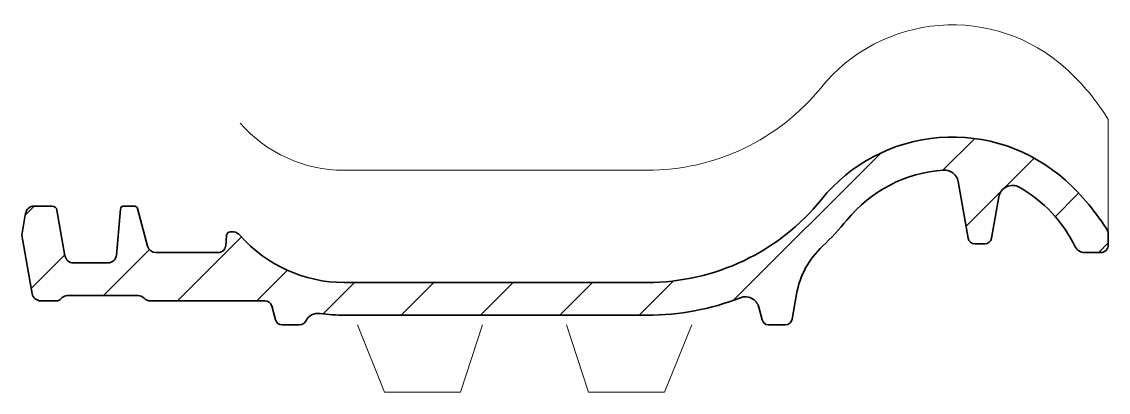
# Model space of a CAD drawing. Header units: metres. Extents: x -136 to 154, y -18 to 81.
import ezdxf

# ---------------------------------------------------------------- set-up
doc = ezdxf.new("R2010")
doc.units = ezdxf.units.M
doc.layers.add('A-DETL-GENF', color=92, linetype='Continuous', lineweight=18)

# ---------------------------------------------------------------- blocks, each defined once
blk = doc.blocks.new('47 dakpan F12U hor - standaard-1591648-00_0 Basismaterialen')
at = {"layer": 'A-DETL-GENF', "lineweight": 13}
h = blk.add_hatch(dxfattribs=at)
h.set_pattern_fill('FP_110', color=256, style=0, pattern_type=2)
h.set_pattern_definition([(45, (8158.023, 1089.207), (-10.606602, 10.606602), [])])
h.paths.add_polyline_path([(-62.18, 0), (-61.77, 0.04), (-61.38, 0.18), (-61.03, 0.39), (-60.74, 0.68), (-60.01, 1.8), (-59.33, 2.42), (-58.51, 2.85), (-57.62, 3.07), (-56.7, 3.05), (-53.42, 2.71), (-50.13, 2.6), (30.79, 2.6), (37.18, 2.9), (43.45, 3.78), (49.62, 5.23), (55.68, 7.27), (56.53, 7.49), (57.42, 7.5), (58.28, 7.3), (59.06, 6.9), (59.73, 6.32), (60.25, 5.61), (60.58, 4.79), (61.67, 0.94), (61.94, 0.57), (62.3, 0.28), (62.71, 0.08), (63.17, 0), (68.11, 0.05), (68.51, 0.2), (68.87, 0.43), (69.16, 0.74), (69.38, 1.11), (69.5, 1.52), (70.68, 8.23), (72.06, 12.98), (74.42, 17.33), (77.65, 21.07), (81.01, 24.43), (84.12, 28), (89.41, 33.3), (95.67, 37.4), (102.64, 40.14), (110.02, 41.39), (110.91, 41.34), (111.77, 41.08), (112.53, 40.61), (113.16, 39.98), (113.63, 39.21), (113.89, 38.35), (116.68, 22.78), (116.89, 22.42), (117.17, 22.11), (117.51, 21.87), (117.9, 21.72), (118.31, 21.66), (121.43, 21.71), (121.83, 21.85), (122.19, 22.09), (122.48, 22.4), (122.7, 22.77), (122.82, 23.18), (124.77, 34.24), (125.02, 35.08), (125.47, 35.83), (126.08, 36.46), (126.82, 36.93), (127.65, 37.21), (128.53, 37.28), (129.39, 37.15), (130.2, 36.81), (136.24, 32.57), (141.29, 27.2), (145.49, 20.39), (145.93, 19.95), (146.45, 19.62), (147.04, 19.42), (147.65, 19.35), (152.46, 19.4), (152.89, 19.55), (153.27, 19.79), (153.58, 20.1), (153.82, 20.48), (153.97, 20.91), (154.02, 21.35), (154.02, 24.88), (148.79, 32.2), (142.55, 38.68), (138.44, 41.95), (134.03, 44.7), (129.31, 46.93), (124.36, 48.61), (119.25, 49.7), (114.05, 50.2), (108.83, 50.08), (103.65, 49.37), (98.6, 48.07), (93.72, 46.19), (89.1, 43.75), (84.78, 40.81), (80.87, 37.4), (72.82, 28.57), (67.85, 24.19), (62.4, 20.38), (56.56, 17.18), (50.41, 14.66), (44.01, 12.83), (37.48, 11.73), (30.8, 11.35), (-50.28, 11.35), (-58.07, 12.19), (-65.51, 14.65), (-72.26, 18.62), (-78.54, 24.4), (-79.15, 24.71), (-79.83, 24.87), (-80.96, 24.85), (-81.36, 24.64), (-81.51, 24.47), (-81.66, 24.04), (-82.01, 20.6), (-82.2, 20.2), (-82.48, 19.86), (-82.83, 19.6), (-83.24, 19.42), (-83.68, 19.35), (-100.57, 19.35), (-101.17, 19.43), (-101.73, 19.66), (-102.2, 20.03), (-102.57, 20.5), (-102.8, 21.06), (-105.59, 31.33), (-105.73, 31.52), (-105.92, 31.67), (-106.14, 31.76), (-106.38, 31.79), (-109.33, 31.77), (-109.73, 31.55), (-109.88, 31.38), (-110.02, 30.95), (-111.1, 18.69), (-111.22, 18.13), (-111.47, 17.62), (-111.83, 17.19), (-112.3, 16.86), (-112.83, 16.66), (-113.39, 16.59), (-122.61, 16.59), (-123.14, 16.65), (-123.64, 16.83), (-124.09, 17.12), (-124.46, 17.51), (-124.73, 17.98), (-124.88, 18.49), (-127.12, 30.96), (-127.28, 31.24), (-127.5, 31.47), (-127.77, 31.64), (-128.07, 31.75), (-128.38, 31.79), (-133.12, 31.79), (-133.66, 31.73), (-134.16, 31.55), (-134.61, 31.25), (-134.97, 30.87), (-135.24, 30.4), (-135.39, 29.89), (-136.44, 23.96), (-133.65, 8.35), (-133.5, 7.84), (-133.23, 7.38), (-132.86, 6.99), (-132.41, 6.69), (-131.91, 6.51), (-131.38, 6.45), (-126.76, 6.48), (-126.47, 6.58), (-126.21, 6.75), (-125.63, 7.32), (-125.21, 7.59), (-124.74, 7.77), (-124.24, 7.83), (-104.92, 7.78), (-104.48, 7.65), (-104.08, 7.43), (-103.36, 6.83), (-102.93, 6.61), (-102.47, 6.48), (-101.99, 6.45), (-71.39, 6.45), (-70.92, 6.39), (-70.49, 6.22), (-70.11, 5.94), (-69.82, 5.57), (-69.62, 5.14), (-68.61, 1.36), (-68.42, 0.92), (-68.13, 0.54), (-67.75, 0.24), (-67.31, 0.06), (-66.83, 0)])
at = {"layer": 'A-DETL-GENF'}
for p, q in [((154.02, 54.88), (154.02, 24.88)), ((-50.28, 41.35), (1.02, 41.35)), ((1.02, 41.35), (30.8, 41.35)), ((-39.45, -18), (-46.72, 0)), ((-13.26, 0), (-19.11, -18)), ((9.21, 0), (15.06, -18)), ((35.4, -18), (42.68, 0)), ((-19.11, -18), (-39.45, -18)), ((15.06, -18), (35.4, -18))]:
    blk.add_line(p, q, dxfattribs=at)
at = {"layer": 'A-DETL-GENF', "lineweight": 35}
for p, q in [((113.89, 38.35), (116.56, 23.18)), ((122.82, 23.18), (124.77, 34.24)), ((-135.39, 29.89), (-136.44, 23.96)), ((-128.38, 31.79), (-133.12, 31.79)), ((-124.88, 18.49), (-127.02, 30.65)), ((-110.02, 30.95), (-111.1, 18.69)), ((-106.38, 31.79), (-109.11, 31.79)), ((-102.8, 21.06), (-105.49, 31.11)), ((-136.44, 23.96), (-133.65, 8.35)), ((-81.66, 24.04), (-81.92, 21.03)), ((-79.83, 24.87), (-80.74, 24.88)), ((154.02, 21.35), (154.02, 24.88)), ((118.31, 21.66), (121, 21.66)), ((-83.68, 19.35), (-100.57, 19.35)), ((147.65, 19.35), (152.02, 19.35)), ((-113.39, 16.59), (-122.61, 16.59)), ((1.02, 11.35), (-50.28, 11.35)), ((30.8, 11.35), (1.02, 11.35)), ((-131.38, 6.45), (-127.07, 6.45)), ((-124.24, 7.83), (-105.38, 7.83)), ((-101.99, 6.45), (-71.39, 6.45)), ((69.5, 1.52), (70.68, 8.23)), ((-69.62, 5.14), (-68.61, 1.36)), ((60.58, 4.79), (61.49, 1.36)), ((-50.13, 2.6), (1.02, 2.6)), ((1.02, 2.6), (30.79, 2.6)), ((63.17, 0), (67.69, 0)), ((-66.83, 0), (-62.18, 0))]:
    blk.add_line(p, q, dxfattribs=at)
at = {"layer": 'A-DETL-GENF'}
for centre, radius, start, end in [((112.39, 35.07), 45.16, 48.1029, 140.9432), ((101.31, 22.72), 61.75, 31.389, 48.1001), ((30.79, 101.27), 59.92, 270.0055, 320.9432), ((-50.28, 78.22), 36.87, 221.2047, 270)]:
    blk.add_arc(centre, radius, start, end, dxfattribs=at)
at = {"layer": 'A-DETL-GENF', "lineweight": 35}
for centre, radius, start, end in [((112.39, 5.07), 45.16, 48.0942, 140.944), ((112.39, 5.07), 36.4, 93.7363, 140.9436), ((110.26, 37.71), 3.69, 10.0023, 93.7363), ((101.31, -7.28), 61.75, 31.3892, 48.0997), ((128.4, 33.6), 3.69, 60.7031, 170.0007), ((112.39, 5.07), 36.4, 25.8043, 60.7031), ((30.79, 71.27), 59.92, 270.005, 320.944), ((-133.12, 29.49), 2.3, 90, 169.9877), ((-128.38, 30.41), 1.38, 10.0086, 90.0007), ((-109.11, 30.87), 0.921, 90, 174.9984), ((-106.38, 30.87), 0.92, 15.0125, 90.0016), ((30.79, 71.28), 68.68, 313.0286, 320.9436), ((-80.74, 23.96), 0.921, 90.0018, 175.0028), ((-80.1, 22.12), 2.76, 41.2037, 84.3359), ((-50.28, 48.22), 36.87, 221.2037, 270), ((-100.57, 21.66), 2.3, 195.0125, 270), ((-83.76, 21.19), 1.84, 272.4679, 355.0028), ((93.38, 4.23), 23.05, 133.0286, 170.0001), ((118.38, 23.5), 1.84, 190.0023, 267.9149), ((121, 23.5), 1.84, 270, 350.0007), ((147.65, 22.12), 2.77, 205.8043, 270), ((152.02, 21.35), 2, 270, 0), ((-122.61, 18.89), 2.3, 189.958, 270), ((-113.39, 18.89), 2.3, 270, 355.0344), ((-131.38, 8.75), 2.3, 190.0051, 269.9999), ((-127.07, 7.83), 1.38, 270, 321.3113), ((-124.19, 5.52), 2.31, 91.1792, 141.3113), ((-105.38, 5.53), 2.3, 44.4329, 90), ((-102.08, 8.75), 2.3, 224.4329, 272.4317), ((-71.39, 4.61), 1.84, 16.9472, 90), ((30.79, 71.27), 68.67, 270, 291.2464), ((57.02, 3.83), 3.69, 15.0182, 111.2464), ((-57.21, -0.6), 3.69, 81.9229, 153.8506), ((-50.28, 48.23), 45.63, 261.9199, 270.1874), ((-66.83, 1.84), 1.84, 195.0125, 270.0011), ((-62.18, 1.84), 1.84, 270, 333.8506), ((63.27, 1.84), 1.84, 194.9982, 266.6378), ((67.69, 1.84), 1.84, 270, 350.0001)]:
    blk.add_arc(centre, radius, start, end, dxfattribs=at)

msp = doc.modelspace()

# ---------------------------------------------------------------- block references
msp.add_blockref('47 dakpan F12U hor - standaard-1591648-00_0 Basismaterialen', (0, 0))

doc.saveas('drawing.dxf')
